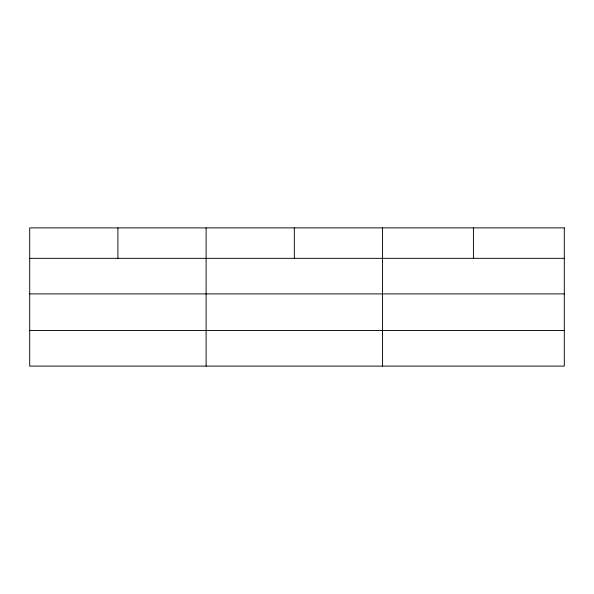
<?xml version="1.0" encoding="UTF-8"?>
<svg xmlns="http://www.w3.org/2000/svg" width="594" height="594" viewBox="0 0 594 594"><rect width="100%" height="100%" fill="white"/><g stroke="black" fill="none" stroke-linecap="round" stroke-linejoin="round"><path stroke-width="0.89" d="M29.7 258.338L564.3 258.338M29.7 293.904L564.3 293.904M29.7 330.546L564.3 330.546M473.418 227.888L473.418 258.338M382.536 227.888L382.536 366.112M294.327 227.888L294.327 258.338M206.118 227.888L206.118 366.112M117.909 227.888L117.909 258.338M564.3 227.888L29.7 227.888L29.7 366.112L564.3 366.112L564.3 227.888"/></g></svg>
